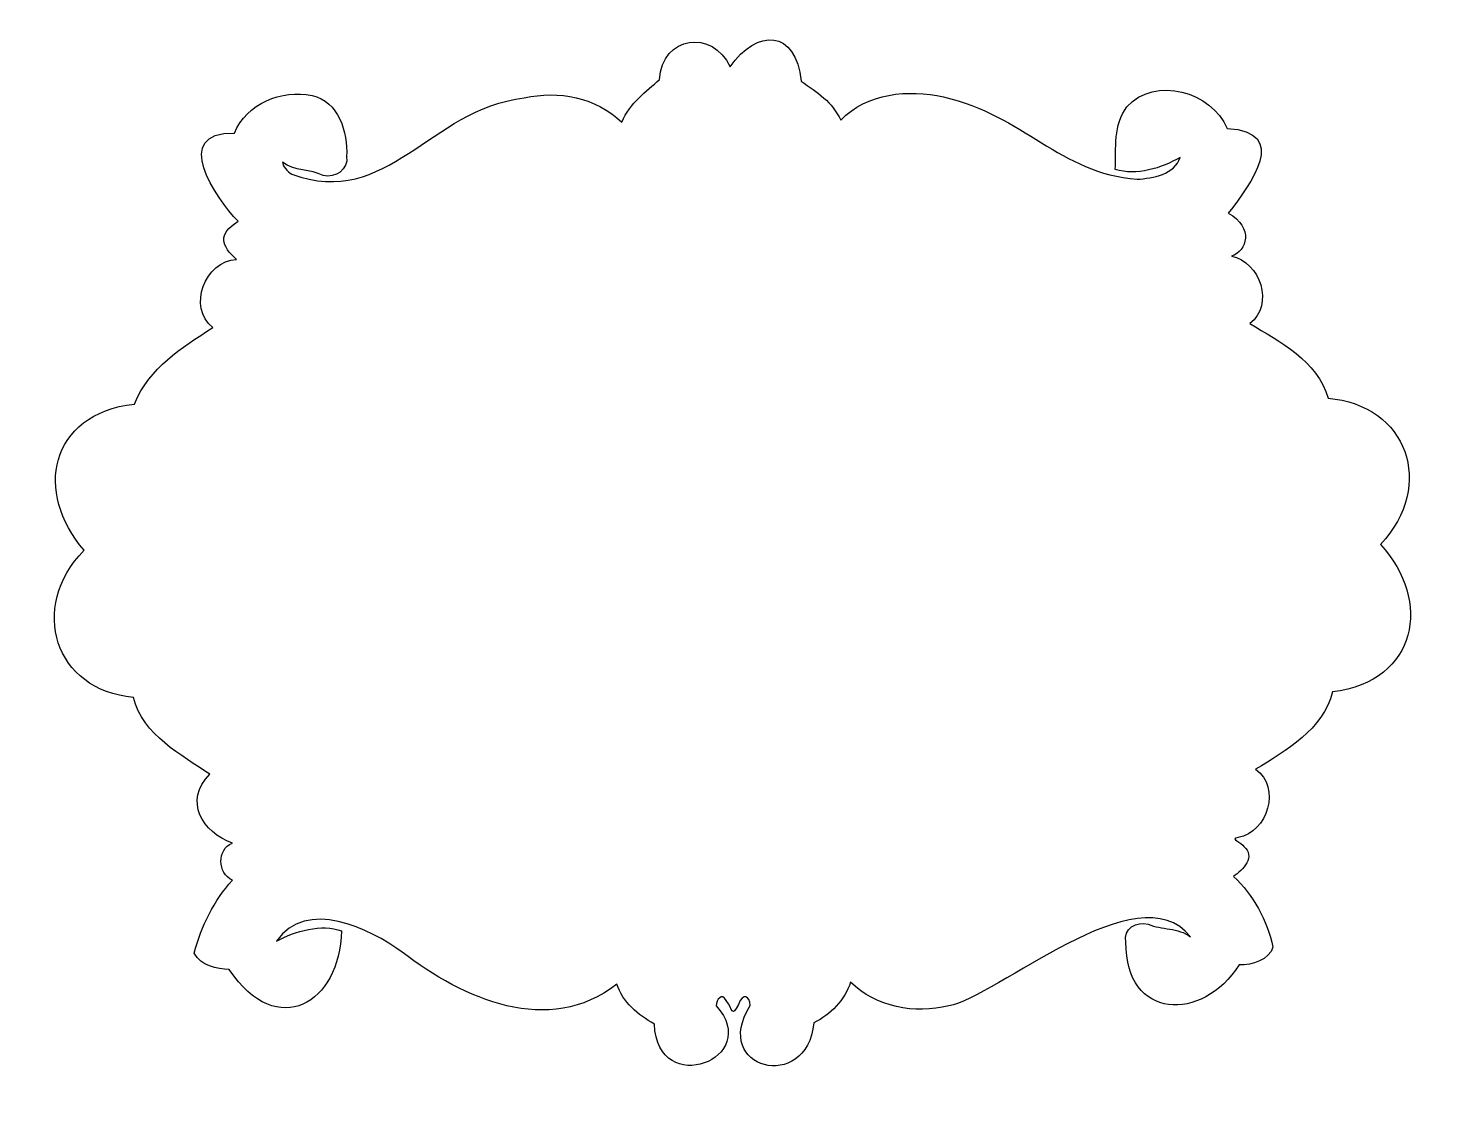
# Model space of a CAD drawing. Header units: centimetres. Extents: x -9 to 7.8, y -3.1 to 9.7.
import ezdxf

# ---------------------------------------------------------------- set-up
doc = ezdxf.new("R2010")
doc.units = ezdxf.units.CM
doc.header["$MEASUREMENT"] = 0
doc.layers.add('Layer 1', color=7, linetype='Continuous')

msp = doc.modelspace()

# ---------------------------------------------------------------- linework, layer by layer
at = {"layer": 'Layer 1', "color": 16}
msp.add_open_spline([(-0.62509, 9.22861), (-0.83451, 9.68318), (-1.43763, 9.60552), (-1.47093, 9.0773), (-1.47093, 9.0773), (-1.62912, 8.93143), (-1.81913, 8.8023), (-1.92238, 8.5655), (-1.92238, 8.5655), (-2.22655, 8.86316), (-2.68215, 8.95214), (-3.08985, 8.85654), (-3.08985, 8.85654), (-4.23626, 8.71963), (-4.7184, 7.52169), (-5.87459, 7.94455), (-5.87459, 7.94455), (-5.92487, 7.97327), (-5.98823, 8.04983), (-5.98538, 8.08759), (-5.98538, 8.08759), (-5.84577, 7.97633), (-5.65268, 8.00491), (-5.49838, 7.92967), (-5.49838, 7.92967), (-5.35662, 7.88976), (-5.19076, 8.00127), (-5.21726, 8.15705), (-5.21726, 8.15705), (-5.20162, 8.44623), (-5.3146, 8.81688), (-5.63232, 8.88548), (-5.63232, 8.88548), (-5.99437, 8.96437), (-6.41921, 8.78692), (-6.56084, 8.43569), (-6.56084, 8.43569), (-7.33172, 8.4511), (-6.78248, 7.66107), (-6.51867, 7.37984), (-6.51867, 7.37984), (-6.76644, 7.2275), (-6.71538, 7.0809), (-6.53686, 6.92343), (-6.53686, 6.92343), (-6.91226, 6.90474), (-7.12845, 6.35121), (-6.82211, 6.10653), (-6.82211, 6.10653), (-7.20824, 5.85663), (-7.57142, 5.63684), (-7.7589, 5.19206), (-7.7589, 5.19206), (-8.78627, 5.073), (-8.95881, 4.12722), (-8.36248, 3.44085), (-8.36248, 3.44085), (-9.03227, 2.75435), (-8.71508, 1.759), (-7.76965, 1.67889), (-7.76965, 1.67889), (-7.66164, 1.22581), (-7.18922, 0.98574), (-6.85436, 0.75864), (-6.85436, 0.75864), (-7.17702, 0.44096), (-6.942, 0.05935), (-6.58647, -0.06488), (-6.58647, -0.06488), (-6.77329, -0.14249), (-6.7641, -0.42672), (-6.58647, -0.50971), (-6.58647, -0.50971), (-6.80708, -0.75351), (-6.95718, -1.05612), (-7.04536, -1.38366), (-7.04536, -1.38366), (-6.96332, -1.53609), (-6.77325, -1.572), (-6.62368, -1.57962), (-6.62368, -1.57962), (-6.04504, -2.44124), (-5.29814, -1.97662), (-5.27844, -1.11743), (-5.27844, -1.11743), (-5.51353, -1.02731), (-5.84029, -1.11941), (-6.05814, -1.24063), (-6.05814, -1.24063), (-5.7046, -0.71902), (-4.93809, -1.08808), (-4.55081, -1.3723), (-4.55081, -1.3723), (-3.82212, -1.93143), (-2.79426, -2.39374), (-1.98191, -1.75326), (-1.98191, -1.75326), (-1.91092, -1.97005), (-1.72688, -2.1248), (-1.53212, -2.23199), (-1.53212, -2.23199), (-1.49283, -3.13978), (-0.22707, -2.63981), (-0.78963, -2.01536), (-0.78963, -2.01536), (-0.79204, -1.94314), (-0.71886, -1.84756), (-0.67139, -1.95087), (-0.67139, -1.95087), (-0.58816, -2.06028), (-0.60753, -2.15934), (-0.52574, -1.99787), (-0.52574, -1.99787), (-0.46824, -1.85382), (-0.39042, -1.89362), (-0.38387, -2.01145), (-0.38387, -2.01145), (-0.86033, -2.76969), (0.29257, -3.06832), (0.37868, -2.21875), (0.37868, -2.21875), (0.57905, -2.11946), (0.74819, -1.94503), (0.81772, -1.7301), (0.81772, -1.7301), (1.12409, -2.03076), (1.58509, -2.11646), (1.99346, -2.0137), (1.99346, -2.0137), (2.55603, -1.92259), (4.26688, -0.39262), (4.88899, -1.1877), (4.88899, -1.1877), (4.74133, -1.07407), (4.54699, -1.10781), (4.3838, -1.03639), (4.3838, -1.03639), (4.24723, -0.99533), (4.07971, -1.09561), (4.11674, -1.25054), (4.11674, -1.25054), (4.10685, -2.18991), (5.03591, -2.21507), (5.47273, -1.52339), (5.47273, -1.52339), (5.62635, -1.53057), (5.83513, -1.46239), (5.87787, -1.3109), (5.87787, -1.3109), (5.8052, -0.99122), (5.64513, -0.68544), (5.4041, -0.46423), (5.4041, -0.46423), (5.51634, -0.39563), (5.67428, -0.2203), (5.52895, -0.10704), (5.52895, -0.10704), (5.50634, -0.05896), (5.35211, -0.01), (5.46033, 0.00127), (5.46033, 0.00127), (5.81387, 0.06336), (5.97862, 0.60325), (5.66951, 0.81817), (5.66951, 0.81817), (6.03877, 1.04505), (6.4771, 1.2925), (6.59059, 1.74421), (6.59059, 1.74421), (7.61681, 1.87795), (7.78036, 2.83471), (7.16606, 3.50948), (7.16606, 3.50948), (7.82855, 4.22314), (7.48562, 5.18047), (6.53685, 5.26152), (6.53685, 5.26152), (6.41566, 5.70998), (5.95319, 5.94014), (5.60089, 6.15532), (5.60089, 6.15532), (5.8963, 6.38045), (5.7253, 6.89797), (5.3793, 6.96147), (5.3793, 6.96147), (5.5656, 7.02163), (5.65344, 7.30389), (5.34292, 7.47741), (5.34292, 7.47741), (5.61289, 7.82943), (6.08529, 8.45131), (5.32804, 8.49109), (5.32804, 8.49109), (5.14547, 8.9342), (4.4642, 9.12498), (4.12666, 8.74906), (4.12666, 8.74906), (3.96462, 8.53595), (3.99897, 8.25262), (3.98941, 7.99996), (3.98941, 7.99996), (4.23925, 7.9233), (4.54387, 8.01493), (4.76662, 8.14548), (4.76662, 8.14548), (4.70033, 7.94003), (4.43963, 7.89478), (4.25151, 7.88338), (4.25151, 7.88338), (3.32114, 7.95108), (2.89876, 8.65175), (1.93145, 8.86813), (1.93145, 8.86813), (1.50848, 8.96381), (1.0152, 8.91642), (0.70114, 8.59114), (0.70114, 8.59114), (0.59839, 8.80872), (0.4203, 8.92472), (0.2282, 9.05664), (0.2282, 9.05664), (0.16127, 9.68079), (-0.30238, 9.69231), (-0.62508, 9.22862), (-0.62508, 9.22862), (-0.62508, 9.22862), (-0.62509, 9.22861), (-0.62509, 9.22861)], degree=3, knots=[0, 0, 0, 0, 0.01724138, 0.01724138, 0.01724138, 0.01724138, 0.03448276, 0.03448276, 0.03448276, 0.03448276, 0.05172414, 0.05172414, 0.05172414, 0.05172414, 0.06896552, 0.06896552, 0.06896552, 0.06896552, 0.0862069, 0.0862069, 0.0862069, 0.0862069, 0.10344828, 0.10344828, 0.10344828, 0.10344828, 0.12068966, 0.12068966, 0.12068966, 0.12068966, 0.13793103, 0.13793103, 0.13793103, 0.13793103, 0.15517241, 0.15517241, 0.15517241, 0.15517241, 0.17241379, 0.17241379, 0.17241379, 0.17241379, 0.18965517, 0.18965517, 0.18965517, 0.18965517, 0.20689655, 0.20689655, 0.20689655, 0.20689655, 0.22413793, 0.22413793, 0.22413793, 0.22413793, 0.24137931, 0.24137931, 0.24137931, 0.24137931, 0.25862069, 0.25862069, 0.25862069, 0.25862069, 0.27586207, 0.27586207, 0.27586207, 0.27586207, 0.29310345, 0.29310345, 0.29310345, 0.29310345, 0.31034483, 0.31034483, 0.31034483, 0.31034483, 0.32758621, 0.32758621, 0.32758621, 0.32758621, 0.34482759, 0.34482759, 0.34482759, 0.34482759, 0.36206897, 0.36206897, 0.36206897, 0.36206897, 0.37931034, 0.37931034, 0.37931034, 0.37931034, 0.39655172, 0.39655172, 0.39655172, 0.39655172, 0.4137931, 0.4137931, 0.4137931, 0.4137931, 0.43103448, 0.43103448, 0.43103448, 0.43103448, 0.44827586, 0.44827586, 0.44827586, 0.44827586, 0.46551724, 0.46551724, 0.46551724, 0.46551724, 0.48275862, 0.48275862, 0.48275862, 0.48275862, 0.5, 0.5, 0.5, 0.5, 0.51724138, 0.51724138, 0.51724138, 0.51724138, 0.53448276, 0.53448276, 0.53448276, 0.53448276, 0.55172414, 0.55172414, 0.55172414, 0.55172414, 0.56896552, 0.56896552, 0.56896552, 0.56896552, 0.5862069, 0.5862069, 0.5862069, 0.5862069, 0.60344828, 0.60344828, 0.60344828, 0.60344828, 0.62068966, 0.62068966, 0.62068966, 0.62068966, 0.63793103, 0.63793103, 0.63793103, 0.63793103, 0.65517241, 0.65517241, 0.65517241, 0.65517241, 0.67241379, 0.67241379, 0.67241379, 0.67241379, 0.68965517, 0.68965517, 0.68965517, 0.68965517, 0.70689655, 0.70689655, 0.70689655, 0.70689655, 0.72413793, 0.72413793, 0.72413793, 0.72413793, 0.74137931, 0.74137931, 0.74137931, 0.74137931, 0.75862069, 0.75862069, 0.75862069, 0.75862069, 0.77586207, 0.77586207, 0.77586207, 0.77586207, 0.79310345, 0.79310345, 0.79310345, 0.79310345, 0.81034483, 0.81034483, 0.81034483, 0.81034483, 0.82758621, 0.82758621, 0.82758621, 0.82758621, 0.84482759, 0.84482759, 0.84482759, 0.84482759, 0.86206897, 0.86206897, 0.86206897, 0.86206897, 0.87931034, 0.87931034, 0.87931034, 0.87931034, 0.89655172, 0.89655172, 0.89655172, 0.89655172, 0.9137931, 0.9137931, 0.9137931, 0.9137931, 0.93103448, 0.93103448, 0.93103448, 0.93103448, 0.94827586, 0.94827586, 0.94827586, 0.94827586, 0.96551724, 0.96551724, 0.96551724, 0.96551724, 1, 1, 1, 1], dxfattribs=at)

doc.saveas('drawing.dxf')
